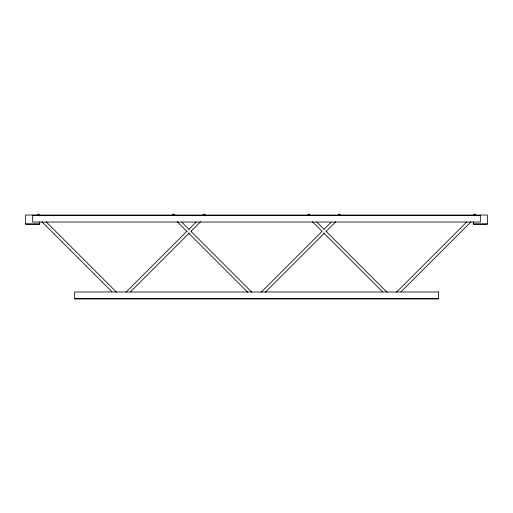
<?xml version="1.0" encoding="UTF-8"?>
<svg xmlns="http://www.w3.org/2000/svg" width="513" height="513" viewBox="0 0 513 513"><rect width="100%" height="100%" fill="white"/><g stroke="black" fill="none" stroke-linecap="round" stroke-linejoin="round"><path stroke-width="0.77" d="M37.051 215.313L38.353 214.017L39.482 215.146M172.291 215.313L173.586 214.017L174.721 215.146M125.961 292.224L187.168 231.017M188.867 229.317L196.235 221.949M203.039 215.146L204.174 214.017L205.469 215.313M130.552 291.756L189.291 233.017M190.983 231.325L200.583 221.725M307.531 215.313L308.826 214.017L309.961 215.146M261.2 292.224L321.843 231.581M324.107 229.317L330.911 222.514M338.279 215.146L339.414 214.017L340.709 215.313M265.227 292.32L324.53 233.017M326.223 231.325L335.823 221.725M396.44 292.224L466.715 221.949M473.518 215.146L474.647 214.017L475.949 215.313M401.025 291.756L471.062 221.725M32.659 215.627L480.341 215.627M25.65 223.79L39.661 223.79M473.339 223.79L487.35 223.79M74.629 298.406L438.371 298.406M316.765 221.949L324.133 229.317M325.832 231.017L387.039 292.224M312.417 221.725L322.017 231.325M323.709 233.017L382.448 291.756M182.089 222.514L188.893 229.317M191.157 231.581L251.8 292.224M177.177 221.725L186.777 231.325M188.47 233.017L247.773 292.32M46.285 221.949L116.56 292.224M41.938 221.725L111.975 291.756M480.341 215.043L480.341 222.039L32.659 222.039L32.659 215.043M473.339 222.039L473.339 224.373L487.35 224.373L487.35 215.043L25.65 215.043L25.65 224.373L39.661 224.373L39.661 222.039M438.371 291.993L74.629 291.993L74.629 298.983L438.371 298.983L438.371 291.993"/></g></svg>
